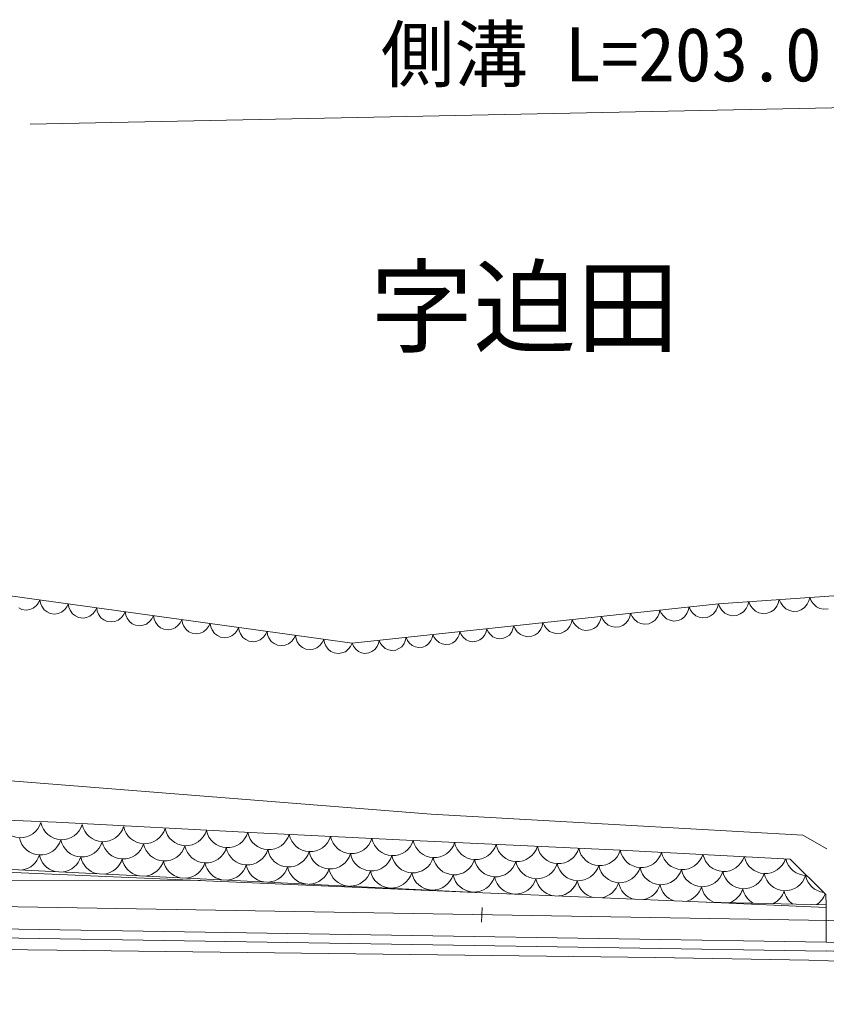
# Model space of a CAD drawing. Units: millimetres, scale not verified. Extents: x 360 to 640360, y 95650 to 455650.
# Drawn here: x 186534 to 213950, y 375612 to 408626 of the extents above; entities that cross this region are included whole.
import ezdxf
from ezdxf.enums import TextEntityAlignment as Align

# ---------------------------------------------------------------- set-up
doc = ezdxf.new("R2010")
doc.units = ezdxf.units.MM
doc.header["$LTSCALE"] = 1000
doc.layers.add('S-BGD', color=1, linetype='Continuous', lineweight=13)
doc.layers.add('S-BGD-HTXT', color=6, linetype='Continuous', lineweight=13)
doc.styles.add('ＭＳ ゴシック', font='')
doc.styles.get('ＭＳ ゴシック').set_extended_font_data('MS Gothic')

msp = doc.modelspace()

# ---------------------------------------------------------------- linework, layer by layer
at = {"layer": 'S-BGD'}
for p, q in [((197836, 387438), (184338, 389317)), ((217521, 389287), (210274, 388780)), ((187176, 388809), (187230, 388915)), ((187230, 388915), (187251, 388799)), ((212311, 388803), (212344, 388925)), ((212344, 388925), (212392, 388809)), ((213347, 388876), (213380, 388998)), ((213380, 388998), (213427, 388881)), ((186509, 388639), (186617, 388587)), ((186617, 388587), (186766, 388566)), ((186766, 388566), (186885, 388587)), ((186885, 388587), (186999, 388630)), ((186999, 388630), (187108, 388723)), ((187108, 388723), (187176, 388809)), ((187251, 388799), (187296, 388697)), ((187296, 388697), (187375, 388578)), ((187375, 388578), (187473, 388505)), ((187963, 388496), (188072, 388589)), ((188072, 388589), (188140, 388675)), ((188140, 388675), (188194, 388780)), ((188194, 388780), (188215, 388665)), ((188215, 388665), (188260, 388562)), ((189104, 388541), (189158, 388646)), ((189158, 388646), (189179, 388530)), ((210274, 388780), (203323, 388035)), ((209253, 388555), (209281, 388674)), ((209281, 388674), (209330, 388564)), ((210200, 388559), (210246, 388662)), ((210246, 388662), (210274, 388780)), ((210274, 388780), (210321, 388664)), ((210321, 388664), (210390, 388567)), ((211131, 388505), (211224, 388626)), ((211224, 388626), (211276, 388731)), ((211276, 388731), (211309, 388853)), ((211309, 388853), (211356, 388737)), ((211356, 388737), (211425, 388640)), ((211425, 388640), (211534, 388533)), ((212056, 388507), (212166, 388577)), ((212166, 388577), (212259, 388698)), ((212259, 388698), (212311, 388803)), ((212392, 388809), (212461, 388712)), ((212461, 388712), (212570, 388606)), ((212570, 388606), (212688, 388551)), ((212973, 388532), (213092, 388580)), ((213092, 388580), (213201, 388650)), ((213201, 388650), (213294, 388771)), ((213294, 388771), (213347, 388876)), ((213427, 388881), (213496, 388785)), ((213496, 388785), (213605, 388678)), ((213605, 388678), (213723, 388624)), ((213723, 388624), (213848, 388593)), ((213848, 388593), (214008, 388605)), ((187473, 388505), (187581, 388453)), ((187581, 388453), (187730, 388432)), ((187730, 388432), (187849, 388453)), ((187849, 388453), (187963, 388496)), ((188260, 388562), (188339, 388443)), ((188339, 388443), (188437, 388371)), ((188437, 388371), (188545, 388319)), ((188545, 388319), (188695, 388298)), ((188695, 388298), (188813, 388318)), ((188813, 388318), (188927, 388361)), ((188927, 388361), (189036, 388454)), ((189036, 388454), (189104, 388541)), ((189179, 388530), (189224, 388428)), ((189224, 388428), (189303, 388309)), ((189303, 388309), (189401, 388237)), ((189891, 388227), (190000, 388320)), ((190000, 388320), (190068, 388407)), ((190068, 388407), (190122, 388512)), ((190122, 388512), (190143, 388396)), ((190143, 388396), (190188, 388294)), ((190188, 388294), (190267, 388175)), ((190964, 388186), (191033, 388272)), ((191033, 388272), (191087, 388378)), ((191087, 388378), (191107, 388262)), ((191107, 388262), (191152, 388160)), ((191997, 388138), (192051, 388244)), ((192051, 388244), (192071, 388128)), ((205282, 388129), (205309, 388248)), ((205309, 388248), (205359, 388138)), ((206275, 388236), (206302, 388354)), ((206302, 388354), (206352, 388244)), ((206352, 388244), (206422, 388154)), ((207136, 388120), (207221, 388240)), ((207221, 388240), (207268, 388342)), ((207268, 388342), (207295, 388461)), ((207295, 388461), (207345, 388351)), ((207345, 388351), (207414, 388260)), ((207414, 388260), (207523, 388161)), ((208129, 388226), (208214, 388346)), ((208214, 388346), (208260, 388449)), ((208260, 388449), (208288, 388567)), ((208288, 388567), (208337, 388457)), ((208337, 388457), (208407, 388367)), ((208407, 388367), (208516, 388268)), ((208516, 388268), (208632, 388220)), ((208906, 388212), (209019, 388262)), ((209019, 388262), (209122, 388333)), ((209122, 388333), (209207, 388453)), ((209207, 388453), (209253, 388555)), ((209330, 388564), (209400, 388473)), ((209400, 388473), (209509, 388374)), ((209509, 388374), (209624, 388327)), ((209624, 388327), (209745, 388302)), ((209745, 388302), (209899, 388318)), ((209899, 388318), (210012, 388368)), ((210012, 388368), (210114, 388439)), ((210114, 388439), (210200, 388559)), ((210390, 388567), (210499, 388461)), ((210499, 388461), (210617, 388407)), ((210617, 388407), (210742, 388376)), ((210742, 388376), (210902, 388387)), ((210902, 388387), (211021, 388435)), ((211021, 388435), (211131, 388505)), ((211534, 388533), (211653, 388479)), ((211653, 388479), (211777, 388449)), ((211777, 388449), (211937, 388460)), ((211937, 388460), (212056, 388507)), ((212688, 388551), (212812, 388521)), ((212812, 388521), (212973, 388532)), ((189401, 388237), (189509, 388185)), ((189509, 388185), (189659, 388164)), ((189659, 388164), (189777, 388184)), ((189777, 388184), (189891, 388227)), ((190267, 388175), (190365, 388102)), ((190365, 388102), (190473, 388050)), ((190473, 388050), (190623, 388030)), ((190623, 388030), (190741, 388050)), ((190741, 388050), (190855, 388093)), ((190855, 388093), (190964, 388186)), ((191152, 388160), (191231, 388041)), ((191231, 388041), (191329, 387968)), ((191329, 387968), (191438, 387916)), ((191438, 387916), (191587, 387895)), ((191587, 387895), (191705, 387916)), ((191705, 387916), (191819, 387959)), ((191819, 387959), (191928, 388052)), ((191928, 388052), (191997, 388138)), ((192071, 388128), (192116, 388026)), ((192116, 388026), (192195, 387906)), ((192784, 387825), (192892, 387918)), ((192892, 387918), (192961, 388004)), ((192961, 388004), (193015, 388109)), ((193015, 388109), (193036, 387993)), ((193036, 387993), (193080, 387891)), ((193925, 387870), (193979, 387975)), ((193979, 387975), (194000, 387859)), ((203323, 388035), (197836, 387438)), ((202384, 387826), (202409, 387935)), ((202409, 387935), (202454, 387834)), ((203255, 387831), (203298, 387926)), ((203298, 387926), (203323, 388035)), ((203323, 388035), (203373, 387925)), ((203373, 387925), (203443, 387834)), ((204157, 387800), (204242, 387920)), ((204242, 387920), (204289, 388023)), ((204289, 388023), (204316, 388141)), ((204316, 388141), (204366, 388031)), ((204366, 388031), (204436, 387941)), ((204436, 387941), (204544, 387842)), ((205150, 387907), (205235, 388026)), ((205235, 388026), (205282, 388129)), ((205359, 388138), (205429, 388047)), ((205429, 388047), (205537, 387948)), ((205537, 387948), (205653, 387901)), ((205927, 387892), (206040, 387942)), ((206040, 387942), (206143, 388013)), ((206143, 388013), (206228, 388133)), ((206228, 388133), (206275, 388236)), ((206422, 388154), (206530, 388055)), ((206530, 388055), (206646, 388007)), ((206646, 388007), (206766, 387982)), ((206766, 387982), (206920, 387999)), ((206920, 387999), (207033, 388049)), ((207033, 388049), (207136, 388120)), ((207523, 388161), (207639, 388114)), ((207639, 388114), (207759, 388089)), ((207759, 388089), (207913, 388105)), ((207913, 388105), (208026, 388155)), ((208026, 388155), (208129, 388226)), ((208632, 388220), (208752, 388195)), ((208752, 388195), (208906, 388212)), ((192195, 387906), (192293, 387834)), ((192293, 387834), (192402, 387782)), ((192402, 387782), (192551, 387761)), ((192551, 387761), (192670, 387782)), ((192670, 387782), (192784, 387825)), ((193080, 387891), (193160, 387772)), ((193160, 387772), (193258, 387700)), ((193258, 387700), (193366, 387648)), ((193366, 387648), (193515, 387627)), ((193515, 387627), (193634, 387647)), ((193634, 387647), (193748, 387690)), ((193748, 387690), (193857, 387783)), ((193857, 387783), (193925, 387870)), ((194000, 387859), (194045, 387757)), ((194045, 387757), (194124, 387638)), ((194124, 387638), (194222, 387565)), ((194712, 387556), (194821, 387649)), ((194821, 387649), (194889, 387735)), ((194889, 387735), (194943, 387841)), ((194943, 387841), (194964, 387725)), ((194964, 387725), (195009, 387623)), ((195009, 387623), (195088, 387504)), ((195785, 387515), (195853, 387601)), ((195853, 387601), (195907, 387707)), ((195907, 387707), (195928, 387591)), ((195928, 387591), (195973, 387489)), ((199640, 387528), (199665, 387637)), ((199665, 387637), (199711, 387536)), ((200511, 387533), (200554, 387627)), ((200554, 387627), (200579, 387737)), ((200579, 387737), (200625, 387635)), ((200625, 387635), (200690, 387552)), ((201348, 387522), (201426, 387632)), ((201426, 387632), (201469, 387727)), ((201469, 387727), (201494, 387836)), ((201494, 387836), (201540, 387735)), ((201540, 387735), (201604, 387651)), ((201604, 387651), (201705, 387560)), ((202168, 387555), (202262, 387621)), ((202262, 387621), (202341, 387731)), ((202341, 387731), (202384, 387826)), ((202454, 387834), (202519, 387751)), ((202519, 387751), (202619, 387660)), ((202619, 387660), (202726, 387616)), ((202726, 387616), (202837, 387593)), ((202837, 387593), (202979, 387609)), ((202979, 387609), (203082, 387655)), ((203082, 387655), (203177, 387720)), ((203177, 387720), (203255, 387831)), ((203443, 387834), (203551, 387735)), ((203551, 387735), (203667, 387688)), ((203667, 387688), (203788, 387663)), ((203788, 387663), (203942, 387679)), ((203942, 387679), (204054, 387729)), ((204054, 387729), (204157, 387800)), ((204544, 387842), (204660, 387794)), ((204660, 387794), (204781, 387769)), ((204781, 387769), (204934, 387786)), ((204934, 387786), (205047, 387836)), ((205047, 387836), (205150, 387907)), ((205653, 387901), (205773, 387876)), ((205773, 387876), (205927, 387892)), ((194222, 387565), (194330, 387514)), ((194330, 387514), (194479, 387493)), ((194479, 387493), (194598, 387513)), ((194598, 387513), (194712, 387556)), ((195088, 387504), (195186, 387431)), ((195186, 387431), (195294, 387379)), ((195294, 387379), (195444, 387359)), ((195444, 387359), (195562, 387379)), ((195562, 387379), (195676, 387422)), ((195676, 387422), (195785, 387515)), ((195973, 387489), (196052, 387370)), ((196052, 387370), (196150, 387297)), ((196150, 387297), (196258, 387245)), ((196526, 387245), (196640, 387288)), ((196640, 387288), (196749, 387381)), ((196749, 387381), (196817, 387467)), ((196817, 387467), (196871, 387573)), ((196871, 387573), (196892, 387457)), ((196892, 387457), (196937, 387355)), ((196937, 387355), (197016, 387235)), ((197713, 387247), (197782, 387333)), ((197782, 387333), (197836, 387438)), ((197836, 387438), (197881, 387337)), ((197881, 387337), (197946, 387254)), ((197946, 387254), (198046, 387163)), ((198604, 387223), (198682, 387334)), ((198682, 387334), (198725, 387429)), ((198725, 387429), (198750, 387538)), ((198750, 387538), (198796, 387436)), ((198796, 387436), (198861, 387353)), ((198861, 387353), (198961, 387262)), ((198961, 387262), (199067, 387218)), ((199320, 387211), (199424, 387257)), ((199424, 387257), (199519, 387323)), ((199519, 387323), (199597, 387433)), ((199597, 387433), (199640, 387528)), ((199711, 387536), (199775, 387452)), ((199775, 387452), (199875, 387362)), ((199875, 387362), (199982, 387318)), ((199982, 387318), (200093, 387295)), ((200093, 387295), (200235, 387310)), ((200235, 387310), (200339, 387356)), ((200339, 387356), (200433, 387422)), ((200433, 387422), (200511, 387533)), ((200690, 387552), (200790, 387461)), ((200790, 387461), (200896, 387417)), ((200896, 387417), (201008, 387394)), ((201008, 387394), (201149, 387410)), ((201149, 387410), (201253, 387456)), ((201253, 387456), (201348, 387522)), ((201705, 387560), (201811, 387516)), ((201811, 387516), (201922, 387494)), ((201922, 387494), (202064, 387509)), ((202064, 387509), (202168, 387555)), ((196258, 387245), (196408, 387224)), ((196408, 387224), (196526, 387245)), ((197016, 387235), (197114, 387163)), ((197114, 387163), (197222, 387111)), ((197222, 387111), (197372, 387090)), ((197372, 387090), (197490, 387110)), ((197490, 387110), (197604, 387154)), ((197604, 387154), (197713, 387247)), ((198046, 387163), (198153, 387119)), ((198153, 387119), (198264, 387096)), ((198264, 387096), (198406, 387112)), ((198406, 387112), (198509, 387158)), ((198509, 387158), (198604, 387223)), ((199067, 387218), (199178, 387196)), ((199178, 387196), (199320, 387211)), ((185661, 382817), (200519, 381638)), ((200519, 381638), (207127, 381264)), ((182501, 381587), (187776, 381364)), ((187776, 381364), (194607, 381007)), ((194607, 381007), (199912, 380746)), ((207127, 381264), (213143, 380922)), ((199912, 380746), (206939, 380409)), ((213143, 380922), (213958, 380459)), ((206939, 380409), (212712, 380112)), ((212712, 380112), (213928, 378904)), ((182482, 379817), (202275, 378969)), ((202275, 378969), (184818, 379831)), ((182449, 379402), (192684, 379380)), ((209862, 378644), (202275, 378969)), ((213928, 378904), (213938, 378561)), ((182402, 378555), (237989, 377619)), ((202233, 377970), (202254, 378470)), ((213938, 378561), (209862, 378644)), ((209867, 378644), (213938, 378470)), ((213938, 378561), (213942, 377289)), ((179974, 377833), (213942, 377289)), ((179969, 377533), (213937, 376989)), ((172455, 377182), (187803, 377016)), ((187803, 377016), (208128, 376766)), ((213942, 377289), (226648, 377022)), ((213942, 377289), (250797, 375912)), ((208128, 376766), (213346, 376683)), ((213931, 376990), (250798, 375612)), ((213346, 376683), (219689, 376462))]:
    msp.add_line(p, q, dxfattribs=at)
for centre, start, end in [((186568, 381559), 191.0123, 343.4932), ((187974, 381492), 191.0123, 343.4932), ((189380, 381424), 191.0123, 343.4932), ((190785, 381357), 191.0123, 343.4932), ((192190, 381289), 191.0123, 343.4932), ((193596, 381222), 191.0123, 343.4932), ((195001, 381154), 191.0123, 343.4932), ((187245, 380974), 191.0123, 343.4932), ((188650, 380907), 191.0123, 343.4932), ((190056, 380839), 191.0123, 343.4932), ((196407, 381087), 191.0123, 343.4932), ((197812, 381020), 191.0123, 343.4932), ((199217, 380952), 191.0123, 343.4932), ((200623, 380885), 191.0123, 343.4932), ((202028, 380817), 191.0123, 343.4932), ((191461, 380772), 191.0123, 343.4932), ((192867, 380704), 191.0123, 343.4932), ((194272, 380637), 191.0123, 343.4932), ((195677, 380569), 191.0123, 343.4932), ((197083, 380502), 191.0123, 343.4932), ((203434, 380750), 191.0123, 343.4932), ((204839, 380682), 191.0123, 343.4932), ((206245, 380615), 191.0123, 343.4932), ((207650, 380547), 191.0123, 343.087), ((209055, 380480), 191.4192, 342.6802), ((186516, 380456), 279.3693, 343.4932), ((187921, 380389), 191.0123, 255.7296), ((187921, 380389), 278.6174, 343.4932), ((189327, 380321), 191.0123, 256.5337), ((189327, 380321), 277.8134, 343.4932), ((190732, 380254), 191.0123, 257.4028), ((190732, 380254), 276.9441, 343.4932), ((192137, 380187), 191.0123, 258.3564), ((198488, 380434), 191.0123, 343.4932), ((199894, 380367), 191.0123, 343.4932), ((201299, 380300), 191.0123, 343.4932), ((202705, 380232), 191.0123, 343.4932), ((204110, 380165), 191.0123, 343.4932), ((210461, 380413), 191.8268, 342.2727), ((211866, 380345), 192.235, 341.8644), ((213272, 380278), 192.6442, 270.1945), ((192137, 380187), 275.9905, 343.4932), ((193543, 380119), 191.0123, 259.4255), ((193543, 380119), 274.9214, 343.4932), ((194948, 380052), 191.0123, 260.6669), ((194948, 380052), 273.6802, 343.4932), ((196354, 379984), 191.0123, 262.2076), ((196354, 379984), 272.1393, 343.4932), ((197759, 379917), 191.0123, 264.5282), ((197759, 379917), 269.8187, 343.4932), ((199165, 379849), 191.0123, 343.4932), ((205515, 380097), 191.0123, 343.4932), ((206921, 380030), 191.0123, 343.4932), ((208326, 379962), 191.0123, 343.4932), ((209732, 379895), 191.0123, 343.4932), ((211138, 379827), 191.0123, 343.4932), ((200570, 379782), 191.0123, 343.4932), ((201975, 379714), 191.0123, 343.4932), ((203381, 379647), 191.0123, 343.4932), ((204786, 379580), 191.0123, 259.4487), ((204786, 379580), 275.6461, 343.4932), ((206192, 379512), 191.0123, 256.0796), ((212542, 379760), 191.0123, 343.4932), ((213948, 379693), 191.0123, 262.8451), ((206192, 379512), 279.0153, 343.4932), ((207597, 379445), 191.0123, 253.4884), ((207597, 379445), 281.6064, 343.4932), ((209003, 379377), 191.0123, 251.2987), ((209003, 379377), 283.7961, 343.4932), ((210408, 379310), 191.0123, 247.8748), ((210408, 379310), 289.7869, 343.4932), ((211814, 379242), 191.0123, 240.5162), ((211814, 379242), 297.1454, 343.4932), ((213219, 379175), 191.0123, 234.6081), ((213219, 379175), 303.0535, 340.3319)]:
    msp.add_arc(centre, 724, start, end, dxfattribs=at)
at = {"layer": 'S-BGD-HTXT'}
for p, q in [((186894, 405067), (225936, 405863)), ((179974, 377833), (213942, 377289))]:
    msp.add_line(p, q, dxfattribs=at)

# ---------------------------------------------------------------- texts
at = {"layer": 'S-BGD', "style": 'ＭＳ ゴシック'}
msp.add_text('字迫田', height=2566, dxfattribs=at).set_placement((198447, 396812), align=Align.BOTTOM_LEFT)
at = {"layer": 'S-BGD-HTXT', "style": 'ＭＳ ゴシック'}
msp.add_text('側溝 L=203.0', height=1833, dxfattribs=at).set_placement((198807, 405973), align=Align.BOTTOM_LEFT)

doc.saveas('drawing.dxf')
